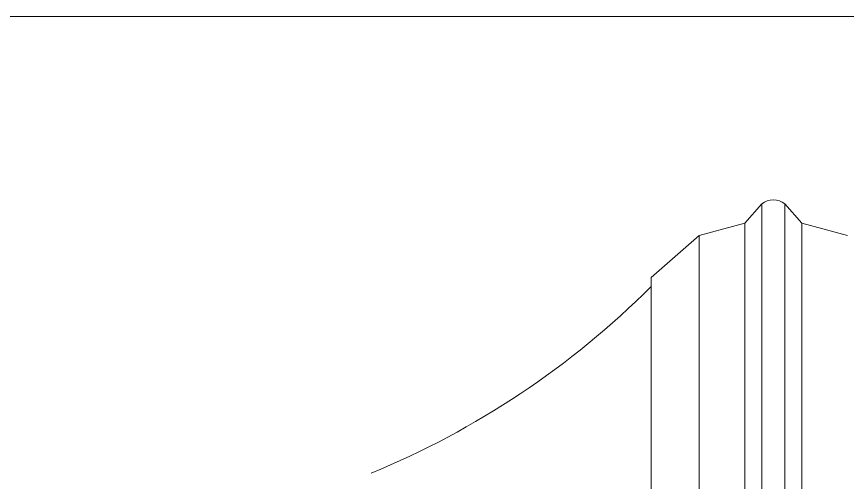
# Model space of a CAD drawing. Header units: metres. Extents: x -5 to 264, y -2 to 18.
# Drawn here: x 3.68 to 4.361, y 13.732 to 14.113 of the extents above; entities that cross this region are included whole.
import ezdxf

# ---------------------------------------------------------------- set-up
doc = ezdxf.new("R2010")
doc.units = ezdxf.units.M
doc.layers.add('A-ROOF', color=7, linetype='Continuous', lineweight=9)
doc.layers.add('A-WALL', color=7, linetype='Continuous', lineweight=9)

# ---------------------------------------------------------------- blocks, each defined once
blk = doc.blocks.new('Telhados 1 - Telhados 1-4018348-CORTE A_A')
at = {"layer": 'A-ROOF'}
for p, q in [((4.27671, 13.94412), (4.29051, 13.95999)), ((4.29051, 13.65565), (4.29051, 13.95999)), ((4.30949, 13.95999), (4.32329, 13.94412)), ((4.30949, 13.65565), (4.30949, 13.95999)), ((4.23936, 13.93412), (4.27671, 13.94412)), ((4.27671, 13.63978), (4.27671, 13.94412)), ((4.32329, 13.94412), (4.36064, 13.93412)), ((4.32329, 13.63978), (4.32329, 13.94412)), ((4.19994, 13.8996), (4.23936, 13.93412)), ((4.23936, 13.62977), (4.23936, 13.93412)), ((4.19994, 13.59525), (4.19994, 13.8996))]:
    blk.add_line(p, q, dxfattribs=at)
for centre, major_axis, start_param, end_param in [((4.3, 13.94719), (0.01594, 0), 0.933002, 2.208591), ((3.69968, 14.3935), (0.70825, 0), 5.104866, 5.4967)]:
    blk.add_ellipse(centre, major_axis=major_axis, ratio=0.99995, start_param=start_param, end_param=end_param, dxfattribs=at)

msp = doc.modelspace()

# ---------------------------------------------------------------- linework, layer by layer
at = {"layer": 'A-WALL'}
msp.add_line((78.58663, 14.11343), (-0.58663, 14.11343), dxfattribs=at)

# ---------------------------------------------------------------- block references
at = {"layer": 'A-ROOF'}
msp.add_blockref('Telhados 1 - Telhados 1-4018348-CORTE A_A', (0, 0), dxfattribs=at)

doc.saveas('drawing.dxf')
